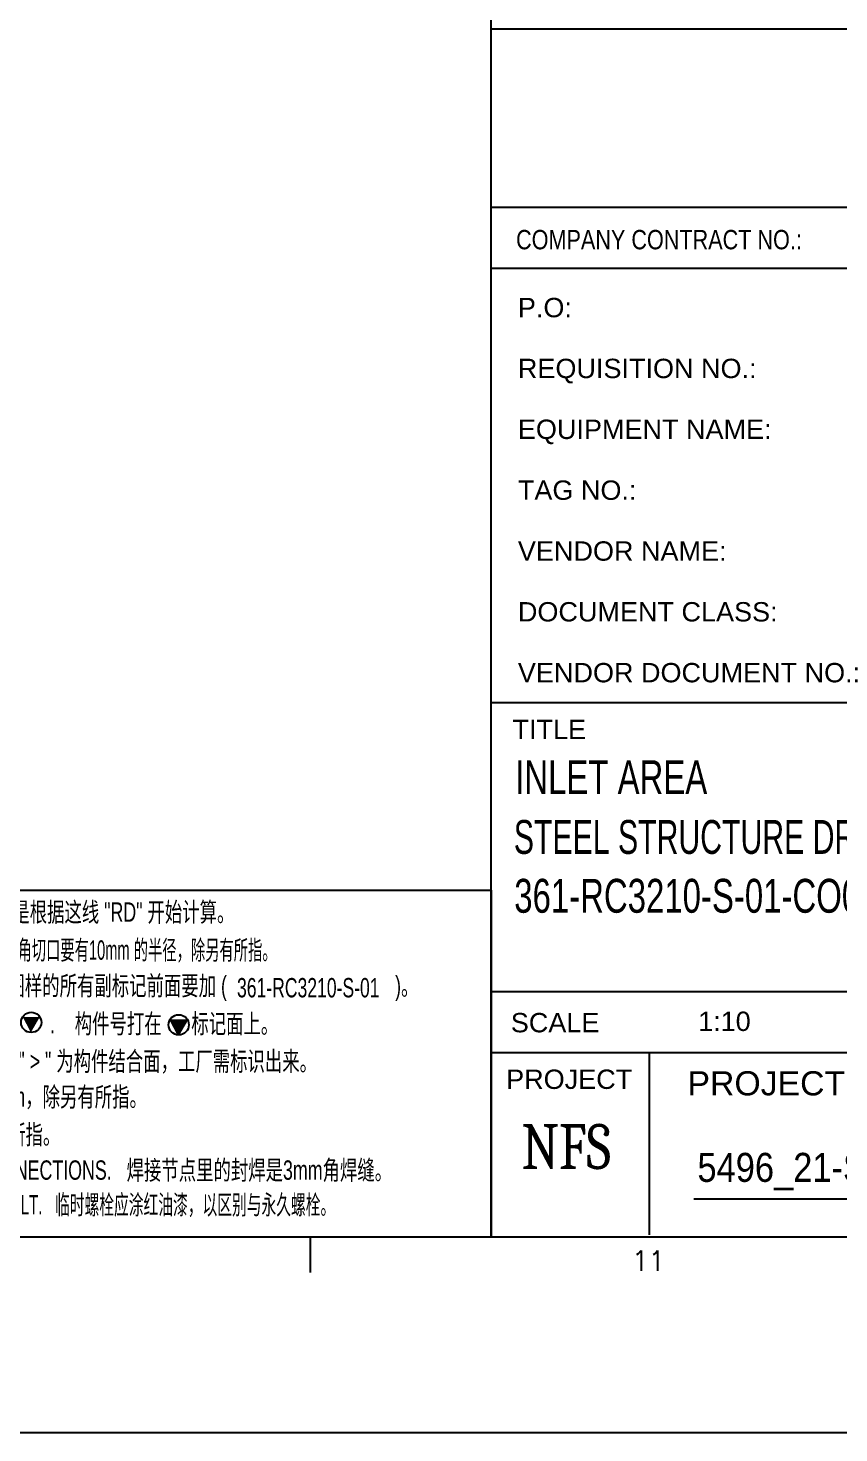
# Model space of a CAD drawing. Header units: millimetres. Extents: x -256 to 585, y -266 to 328.
# Drawn here: x 405.9 to 486, y -266.2 to -127.5 of the extents above; entities that cross this region are included whole.
import ezdxf

# ---------------------------------------------------------------- set-up
doc = ezdxf.new("R2010")
doc.units = ezdxf.units.MM
doc.styles.add('Arial', font='ARIAL.TTF', dxfattribs={"height": 0.2})
doc.styles.add('Arial Narrow', font='ARIALN.TTF', dxfattribs={"height": 0.2})
doc.styles.add('Cambria', font='CAMBRIA.TTC', dxfattribs={"height": 0.2})

# ---------------------------------------------------------------- blocks, each defined once
blk = doc.blocks.new('Unknown-252070812-55923')
at = {"color": 7, "linetype": 'Continuous'}
for p, q in [((-226.11, -246.9), (564.83, -246.9)), ((433.83, -250.42), (433.83, -246.9)), ((451.78, -246.9), (564.83, -246.9)), ((451.78, -246.9), (564.82, -246.9)), ((466.22, -248.52), (466.46, -248.24)), ((466.46, -248.24), (466.46, -250.25)), ((467.84, -248.52), (468.09, -248.24)), ((468.09, -248.24), (468.09, -250.25)), ((466.05, -248.62), (466.22, -248.52)), ((467.68, -248.62), (467.84, -248.52)), ((584.85, -266.25), (-256.15, -266.25))]:
    blk.add_line(p, q, dxfattribs=at)
blk = doc.blocks.new('Unknown-252070812-55925')
at = {"color": 7, "linetype": 'Continuous'}
for p, q in [((451.67, -246.9), (451.67, 24.83)), ((451.67, -127.59), (564.79, -127.59)), ((451.67, -127.59), (564.79, -127.59)), ((451.63, -145.21), (564.79, -145.21)), ((451.63, -151.22), (564.79, -151.22)), ((451.67, -194.12), (564.82, -194.12)), ((451.67, -222.67), (564.82, -222.67)), ((451.67, -228.68), (564.82, -228.68)), ((467.31, -246.7), (467.31, -228.68)), ((471.67, -243.14), (511.4, -243.14))]:
    blk.add_line(p, q, dxfattribs=at)
for s, height, style, width, p in [('COMPANY CONTRACT NO.:', 1.9102, 'Arial', 0.8, (454.12, -149.37)), ('NFS', 4.449, 'Cambria', 0.799991, (454.66, -240.2))]:
    blk.add_text(s, height=height, dxfattribs=dict(at, style=style, width=width)).set_placement(p)
at = {"color": 7, "linetype": 'Continuous', "style": 'Arial'}
for s, height, p in [('P.O:', 1.91, (454.3, -156.08)), ('REQUISITION NO.:', 1.9102, (454.3, -162.09)), ('EQUIPMENT NAME:', 1.9102, (454.3, -168.1)), ('TAG NO.:', 1.91, (454.3, -174.11)), ('VENDOR NAME:', 1.9102, (454.3, -180.12)), ('DOCUMENT CLASS:', 1.9102, (454.3, -186.12)), ('VENDOR DOCUMENT NO.:', 1.9102, (454.3, -192.13)), ('TITLE', 1.91, (453.77, -197.74)), ('SCALE', 1.91, (453.6, -226.69)), ('PROJECT', 1.91, (453.14, -232.28)), ('PROJECT DOCUMENT NO.', 2.3877, (471.05, -232.92))]:
    blk.add_text(s, height=height, dxfattribs=at).set_placement(p)
at = {"color": 6}
for s, height, style, width, p in [('INLET AREA', 3.34, 'Arial Narrow', 0.85, (454.03, -203.17)), ('STEEL STRUCTURE DRAWING', 3.3405, 'Arial Narrow', 0.78, (453.9, -209.07)), ('361-RC3210-S-01-CO010', 3.3405, 'Arial Narrow', 0.85, (453.94, -214.88)), ('5496_21-ST20301-02045', 2.8652, 'Arial', 0.85, (472.03, -241.46))]:
    blk.add_text(s, height=height, dxfattribs=dict(at, style=style, width=width)).set_placement(p)
at = {"color": 6, "style": 'Arial'}
blk.add_text('1:10', height=1.91, dxfattribs=at).set_placement((472.1, -226.56))
blk = doc.blocks.new('Unknown-252070812-55929')
at = {"linetype": 'Continuous'}
for points in [[(406.2, -226.71), (407.09, -225.17), (405.4, -225.17)], [(420.75, -226.95), (421.64, -225.41), (419.95, -225.41)]]:
    blk.add_hatch(color=7, dxfattribs=at).paths.add_polyline_path(points)
at = {"color": 7, "linetype": 'Continuous'}
for p, q in [((337.66, -212.65), (337.66, -246.9)), ((337.66, -212.65), (451.67, -212.65)), ((451.67, -212.65), (451.67, -246.9)), ((337.66, -246.9), (451.67, -246.9))]:
    blk.add_line(p, q, dxfattribs=at)
at = {"color": 3, "linetype": 'Continuous'}
for p, q in [((419.96, -225.41), (420.75, -226.94)), ((421.63, -225.41), (420.75, -226.95))]:
    blk.add_line(p, q, dxfattribs=at)
at = {"color": 7, "linetype": 'Continuous'}
for centre in [(406.24, -225.71), (420.8, -225.95)]:
    blk.add_circle(centre, 1, dxfattribs=at)
at = {"color": 7, "linetype": 'Continuous', "style": 'Arial'}
for s, height, width, p in [('1. ACCUMULATIVE DIMENSIONS ARE TAKEN FROM THE "RD" LINE.    积累尺寸是根据这线 "RD" 开始计算。', 1.9102, 0.65892, (338.91, -215.77)), ('2. ALL GAS RE-ENTRANT CUTS WILL HAVE A RADIUS OF 10mm U.N.O.', 1.9102, 0.617738, (338.91, -219.52)), ('所有气割直角切口要有10mm 的半径，除另有所指。', 1.9102, 0.541875, (397.82, -219.52)), ('3. ALL SUBMARKS THIS SHEET TO BE PREFIXED (                                 ).    这张图样的所有副标记前面要加 (                                  )。', 1.91016, 0.65892, (338.91, -223.04)), ('4. ASSEMBLY MARK TO BE STAMPED ON THE FACE WHERE INDICATED THUS      .    构件号打在      标记面上。', 1.9102, 0.65892, (338.83, -226.79)), ('5. ">" DENOTES THE TOUCH FACE OF MEMBERS, SHOP MUST SPOT THEM.    " > " 为构件结合面，工厂需标识出来。', 1.9102, 0.65892, (338.91, -230.5)), ('6. ALL THE DIAMETER OF SCALLOP IS 25mm U.N.O.  所有扇形倒角半径都是25mm，除另有所指。', 1.9102, 0.65892, (339.04, -234.02)), ('7. ALL WELDS SHALL BE CONTINUOUS, U.N.O.   所有焊缝都是连续焊缝，除另有所指。', 1.9102, 0.65892, (339.09, -237.74)), ('8. SEAL WELDS OF 3MM FILLET WELD SHALL BE PROVIDED IN WELDED CONNECTIONS.   焊接节点里的封焊是3mm角焊缝。', 1.9102, 0.65892, (339.06, -241.25)), ('9. TEMPORARY BOLTS SHALL BE RED COATED TO DISTIGUISH FROM THE PERMANENT BOLT.   临时螺栓应涂红油漆，以区别与永久螺栓。', 1.9102, 0.55892, (339.07, -244.67))]:
    blk.add_text(s, height=height, dxfattribs=dict(at, width=width)).set_placement(p)
at = {"color": 3, "linetype": 'Continuous', "style": 'Arial', "width": 0.65}
for p in [(380.1, -223.29), (426.56, -223.24)]:
    blk.add_text('361-RC3210-S-01', height=1.9102, dxfattribs=at).set_placement(p)

msp = doc.modelspace()

# ---------------------------------------------------------------- block references
for name in ['Unknown-252070812-55923', 'Unknown-252070812-55925', 'Unknown-252070812-55929']:
    msp.add_blockref(name, (0, 0))

doc.saveas('drawing.dxf')
